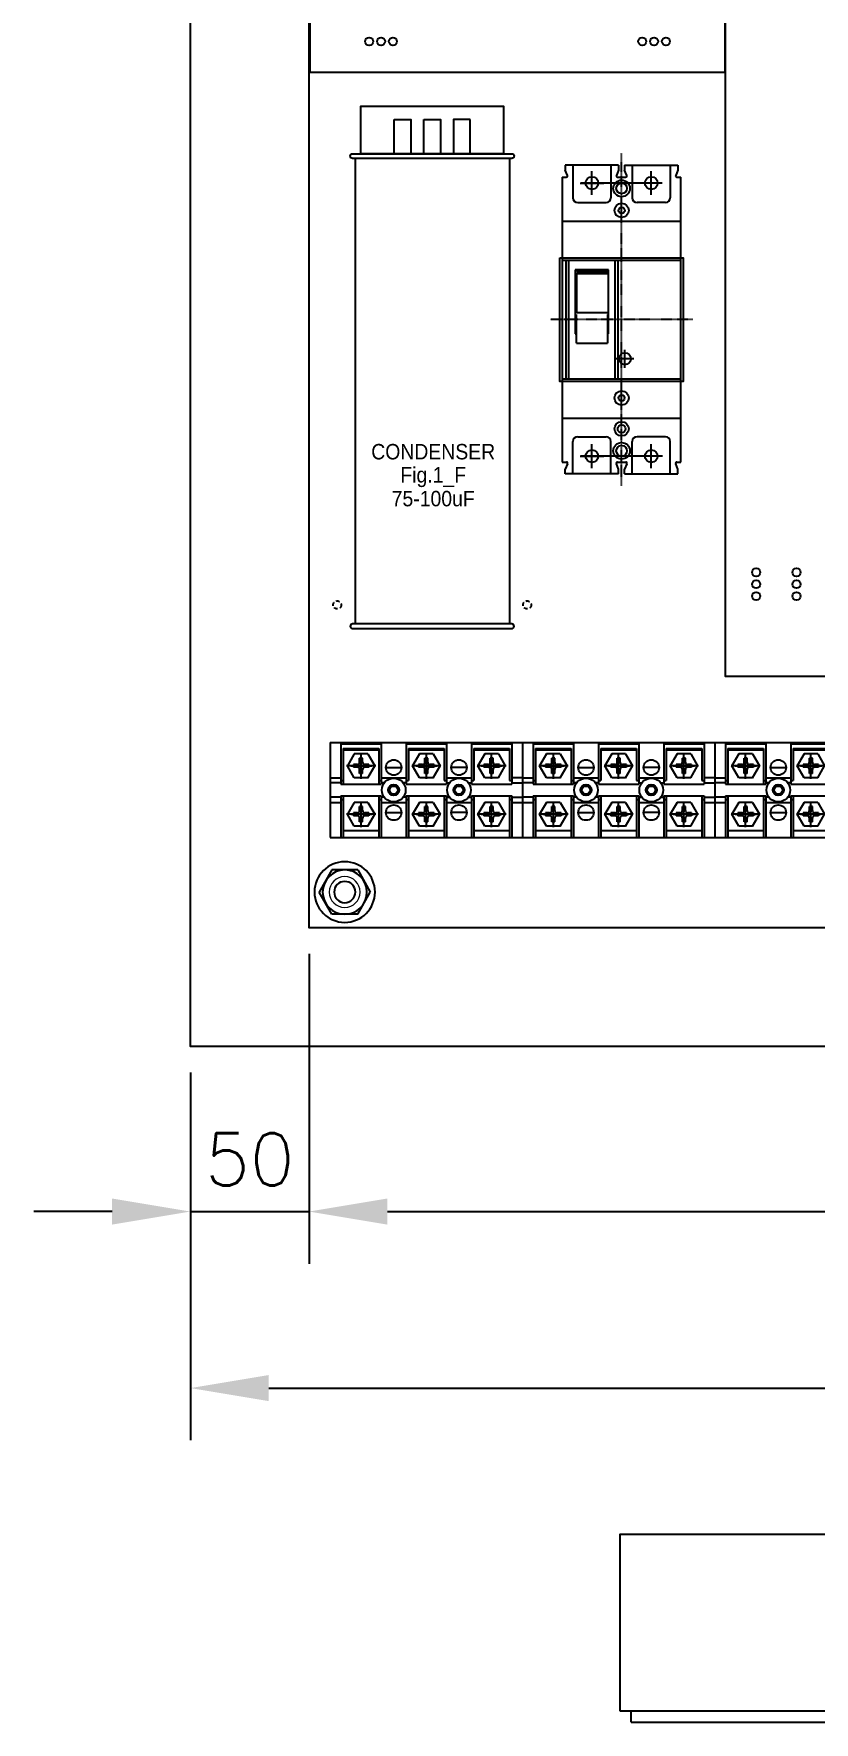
# Model space of a CAD drawing. Header units: millimetres. Extents: x 60229 to 91621, y 21923 to 36546.
# Drawn here: x 82170 to 82498, y 29072 to 29783 of the extents above; entities that cross this region are included whole.
import ezdxf
from ezdxf.enums import TextEntityAlignment as Align

# ---------------------------------------------------------------- set-up
doc = ezdxf.new("R2010")
doc.units = ezdxf.units.MM
for name, pattern in [('CENTER', [2, 1.25, -0.25, 0.25, -0.25]), ('CENTER2', [1.125, 0.75, -0.125, 0.125, -0.125]), ('HIDDEN', [2.5, 1.5, -1])]:
    doc.linetypes.add(name, pattern=pattern)
for name, color, linetype in [('BLOCK', 3, 'Continuous'), ('CEN', 1, 'CENTER2'), ('CENTER', 1, 'CENTER2'), ('D', 3, 'Continuous'), ('H', 2, 'HIDDEN'), ('OUTLINE', 7, 'Continuous'), ('속판', 3, 'Continuous')]:
    doc.layers.add(name, color=color, linetype=linetype)
doc.styles.add('ROMANS', font='romans.shx', dxfattribs={"bigfont": 'fhg.shx'})
doc.styles.get("Standard").update_dxf_attribs({"font": 'arial.ttf'})
doc.dimstyles.new('STANDARD$0', dxfattribs={"dimscale": 12, "dimtxt": 2, "dimasz": 3, "dimexe": 2, "dimexo": 1, "dimgap": 1, "dimtad": 1, "dimdec": 0, "dimzin": 0, "dimdsep": 46, "dimtxsty": 'ROMANS', "dimcen": 0, "dimclrd": 3, "dimclre": 3, "dimclrt": 7, "dimadec": 0, "dimazin": 0, "dimtfac": 0.5, "dimtdec": 0, "dimtix": 1, "dimtmove": 1, "dimatfit": 3, "dimfxl": 1, "dimtolj": 1, "dimtzin": 0, "dimarcsym": 0})

# ---------------------------------------------------------------- blocks, each defined once
blk = doc.blocks.new('*D200')
at = {"color": 3, "lineweight": -2, "transparency": 16777216}
for p, q in [((82285.5, 29395.64), (82285.5, 29265.11)), ((82235.5, 29345.64), (82235.5, 29265.11)), ((82202.5, 29287.11), (82169.5, 29287.11)), ((82235.5, 29287.11), (82285.5, 29287.11)), ((82318.5, 29287.11), (82351.5, 29287.11))]:
    blk.add_line(p, q, dxfattribs=at)
at = {"color": 3, "transparency": 16777216}
for points in [[(82202.5, 29292.61), (82202.5, 29281.61), (82235.5, 29287.11)], [(82318.5, 29292.61), (82318.5, 29281.61), (82285.5, 29287.11)]]:
    blk.add_solid(points, dxfattribs=at)
at = {"lineweight": -2, "transparency": 16777216, "insert": (82260.5, 29309.11), "char_height": 22, "attachment_point": 5, "style": 'ROMANS'}
blk.add_mtext('\\A1;50', dxfattribs=at)
blk = doc.blocks.new('*D201')
at = {"color": 3, "lineweight": -2, "transparency": 16777216}
for p, q in [((82285.5, 29395.64), (82285.5, 29265.11)), ((82885.5, 29395.64), (82885.5, 29265.11)), ((82318.5, 29287.11), (82852.5, 29287.11))]:
    blk.add_line(p, q, dxfattribs=at)
at = {"color": 3, "transparency": 16777216}
for points in [[(82318.5, 29292.61), (82318.5, 29281.61), (82285.5, 29287.11)], [(82852.5, 29292.61), (82852.5, 29281.61), (82885.5, 29287.11)]]:
    blk.add_solid(points, dxfattribs=at)
at = {"lineweight": -2, "transparency": 16777216, "insert": (82585.5, 29309.11), "char_height": 22, "attachment_point": 5, "style": 'ROMANS'}
blk.add_mtext('\\A1;600', dxfattribs=at)
blk = doc.blocks.new('*D203')
at = {"color": 3, "lineweight": -2, "transparency": 16777216}
for p, q in [((82235.5, 29345.64), (82235.5, 29190.78)), ((82935.5, 29345.64), (82935.5, 29190.78)), ((82268.5, 29212.78), (82902.5, 29212.78))]:
    blk.add_line(p, q, dxfattribs=at)
at = {"color": 3, "transparency": 16777216}
for points in [[(82268.5, 29218.28), (82268.5, 29207.28), (82235.5, 29212.78)], [(82902.5, 29218.28), (82902.5, 29207.28), (82935.5, 29212.78)]]:
    blk.add_solid(points, dxfattribs=at)
at = {"lineweight": -2, "transparency": 16777216, "insert": (82585.5, 29234.78), "char_height": 22, "attachment_point": 5, "style": 'ROMANS'}
blk.add_mtext('\\A1;700', dxfattribs=at)
blk = doc.blocks.new('A$C24630F88')
at = {"color": 163}
for p, q in [((7.25, 22.08), (2, 12.75)), ((18.25, 22.08), (7.25, 22.08)), ((18.25, 22.08), (23.5, 12.75)), ((7.25, 3.42), (2, 12.75)), ((18.25, 3.42), (23.5, 12.75)), ((18.25, 3.42), (7.25, 3.42))]:
    blk.add_line(p, q, dxfattribs=at)
at = {"color": 252}
blk.add_circle((12.75, 12.75), 12.75, dxfattribs=at)
at = {"color": 163}
blk.add_circle((12.75, 12.75), 9.33, dxfattribs=at)
at = {"color": 153}
blk.add_circle((12.75, 12.75), 4.47, dxfattribs=at)
at = {"layer": '속판', "color": 54, "lineweight": 0}
blk.add_circle((12.75, 12.75), 6.5, dxfattribs=at)
blk = doc.blocks.new('3P 60A')
at = {"color": 2}
for p, q in [((-26.74, 20.01), (-26.74, -19.99)), ((-26.74, 20.01), (54.26, 20.01)), ((-22.24, 20.01), (-22.24, 2.51)), ((-22.24, 19.51), (-5.24, 19.51)), ((-21.24, 17.51), (-6.24, 17.51)), ((-21.24, 17.51), (-21.24, 2.51)), ((-21.24, 17.01), (-6.24, 17.01)), ((-16.63, 15.21), (-19.52, 10.21)), ((-10.86, 15.21), (-16.63, 15.21)), ((-10.86, 15.21), (-7.97, 10.21)), ((-6.24, 17.51), (-6.24, 2.51)), ((-5.24, 20.01), (-5.24, 2.51)), ((5.26, 20.01), (5.26, 2.51)), ((5.26, 19.51), (22.26, 19.51)), ((6.26, 17.51), (21.26, 17.51)), ((6.26, 17.51), (6.26, 4.01)), ((6.26, 17.01), (21.26, 17.01)), ((10.87, 15.21), (7.98, 10.21)), ((16.64, 15.21), (10.87, 15.21)), ((16.64, 15.21), (19.53, 10.21)), ((21.26, 17.51), (21.26, 4.01)), ((22.26, 20.01), (22.26, 2.51)), ((32.76, 20.01), (32.76, 2.51)), ((32.76, 19.51), (49.76, 19.51)), ((33.76, 17.51), (48.76, 17.51)), ((33.76, 17.51), (33.76, 4.01)), ((33.76, 17.01), (48.76, 17.01)), ((38.37, 15.21), (35.48, 10.21)), ((44.14, 15.21), (38.37, 15.21)), ((44.14, 15.21), (47.03, 10.21)), ((48.76, 17.51), (48.76, 4.01)), ((49.76, 20.01), (49.76, 2.51)), ((54.26, 20.01), (54.26, -19.99)), ((-16.63, 5.21), (-19.52, 10.21)), ((-15.34, 10.81), (-16.99, 10.81)), ((-16.99, 10.81), (-16.99, 9.61)), ((-15.34, 9.61), (-16.99, 9.61)), ((-14.34, 11.81), (-14.34, 13.46)), ((-13.14, 13.46), (-14.34, 13.46)), ((-14.34, 6.96), (-14.34, 8.61)), ((-13.14, 11.81), (-13.14, 13.46)), ((-13.14, 6.96), (-13.14, 8.61)), ((-10.49, 10.81), (-12.14, 10.81)), ((-10.49, 9.61), (-12.14, 9.61)), ((-10.86, 5.21), (-7.97, 10.21)), ((-10.49, 10.81), (-10.49, 9.61)), ((10.87, 5.21), (7.98, 10.21)), ((12.16, 10.81), (10.51, 10.81)), ((10.51, 10.81), (10.51, 9.61)), ((12.16, 9.61), (10.51, 9.61)), ((13.16, 11.81), (13.16, 13.46)), ((14.36, 13.46), (13.16, 13.46)), ((13.16, 6.96), (13.16, 8.61)), ((14.36, 11.81), (14.36, 13.46)), ((14.36, 6.96), (14.36, 8.61)), ((17.01, 10.81), (15.36, 10.81)), ((17.01, 9.61), (15.36, 9.61)), ((16.64, 5.21), (19.53, 10.21)), ((17.01, 10.81), (17.01, 9.61)), ((38.37, 5.21), (35.48, 10.21)), ((39.66, 10.81), (38.01, 10.81)), ((38.01, 10.81), (38.01, 9.61)), ((39.66, 9.61), (38.01, 9.61)), ((40.66, 11.81), (40.66, 13.46)), ((41.86, 13.46), (40.66, 13.46)), ((40.66, 6.96), (40.66, 8.61)), ((41.86, 11.81), (41.86, 13.46)), ((41.86, 6.96), (41.86, 8.61)), ((44.51, 10.81), (42.86, 10.81)), ((44.51, 9.61), (42.86, 9.61)), ((44.14, 5.21), (47.03, 10.21)), ((44.51, 10.81), (44.51, 9.61)), ((-26.74, 5.21), (-22.24, 5.21)), ((-22.24, 3.01), (-26.74, 3.01)), ((-22.24, 4.01), (-21.24, 4.01)), ((-22.24, 2.51), (-5.24, 2.51)), ((-10.86, 5.21), (-16.63, 5.21)), ((-13.14, 6.96), (-14.34, 6.96)), ((-6.24, 4.01), (-5.24, 4.01)), ((-5.24, 5.21), (5.26, 5.21)), ((-3.99, 3.01), (-5.24, 3.01)), ((5.26, 3.01), (4.01, 3.01)), ((5.26, 4.01), (6.26, 4.01)), ((5.26, 2.51), (22.26, 2.51)), ((16.64, 5.21), (10.87, 5.21)), ((14.36, 6.96), (13.16, 6.96)), ((21.26, 4.01), (22.26, 4.01)), ((22.26, 5.21), (32.76, 5.21)), ((22.26, 3.01), (23.51, 3.01)), ((31.51, 3.01), (32.76, 3.01)), ((32.76, 4.01), (33.76, 4.01)), ((32.76, 2.51), (49.76, 2.51)), ((44.14, 5.21), (38.37, 5.21)), ((41.86, 6.96), (40.66, 6.96)), ((48.76, 4.01), (49.76, 4.01)), ((54.26, 5.21), (49.76, 5.21)), ((49.76, 3.01), (54.26, 3.01)), ((-22.24, -2.99), (-26.74, -2.99)), ((-26.74, -5.19), (-22.24, -5.19)), ((-22.24, -2.49), (-22.24, -19.99)), ((-22.24, -2.49), (-5.24, -2.49)), ((-22.24, -3.99), (-21.24, -3.99)), ((-21.24, -2.49), (-21.24, -19.99)), ((-16.63, -5.19), (-19.52, -10.19)), ((-10.86, -5.19), (-16.63, -5.19)), ((-14.34, -8.59), (-14.34, -6.94)), ((-13.14, -6.94), (-14.34, -6.94)), ((-13.14, -8.59), (-13.14, -6.94)), ((-10.86, -5.19), (-7.97, -10.19)), ((-6.24, -2.49), (-6.24, -19.99)), ((-6.24, -3.99), (-5.24, -3.99)), ((-5.24, -2.49), (-5.24, -19.99)), ((-3.99, -2.99), (-5.24, -2.99)), ((-5.24, -5.19), (5.26, -5.19)), ((5.26, -2.99), (4.01, -2.99)), ((5.26, -2.49), (5.26, -19.99)), ((5.26, -2.49), (22.26, -2.49)), ((5.26, -3.99), (6.26, -3.99)), ((6.26, -2.49), (6.26, -19.99)), ((10.87, -5.19), (7.98, -10.19)), ((16.64, -5.19), (10.87, -5.19)), ((13.16, -8.59), (13.16, -6.94)), ((14.36, -6.94), (13.16, -6.94)), ((14.36, -8.59), (14.36, -6.94)), ((16.64, -5.19), (19.53, -10.19)), ((21.26, -2.49), (21.26, -19.99)), ((21.26, -3.99), (22.26, -3.99)), ((22.26, -2.49), (22.26, -19.99)), ((22.26, -2.99), (23.51, -2.99)), ((22.26, -5.19), (32.76, -5.19)), ((31.51, -2.99), (32.76, -2.99)), ((32.76, -2.49), (49.76, -2.49)), ((32.76, -2.49), (32.76, -19.99)), ((32.76, -3.99), (33.76, -3.99)), ((32.76, -3.99), (33.76, -3.99)), ((33.76, -2.49), (33.76, -19.99)), ((38.37, -5.19), (35.48, -10.19)), ((44.14, -5.19), (38.37, -5.19)), ((40.66, -8.59), (40.66, -6.94)), ((41.86, -6.94), (40.66, -6.94)), ((41.86, -8.59), (41.86, -6.94)), ((44.14, -5.19), (47.03, -10.19)), ((48.76, -2.49), (48.76, -19.99)), ((48.76, -3.99), (49.76, -3.99)), ((48.76, -3.99), (49.76, -3.99)), ((49.76, -2.49), (49.76, -19.99)), ((49.76, -2.99), (54.26, -2.99)), ((49.76, -5.19), (54.26, -5.19)), ((-16.63, -15.19), (-19.52, -10.19)), ((-15.34, -9.59), (-16.99, -9.59)), ((-16.99, -9.59), (-16.99, -10.79)), ((-15.34, -10.79), (-16.99, -10.79)), ((-14.34, -13.44), (-14.34, -11.79)), ((-13.14, -13.44), (-14.34, -13.44)), ((-13.14, -13.44), (-13.14, -11.79)), ((-10.49, -9.59), (-12.14, -9.59)), ((-10.49, -10.79), (-12.14, -10.79)), ((-10.86, -15.19), (-7.97, -10.19)), ((-10.49, -9.59), (-10.49, -10.79)), ((10.87, -15.19), (7.98, -10.19)), ((12.16, -9.59), (10.51, -9.59)), ((10.51, -9.59), (10.51, -10.79)), ((12.16, -10.79), (10.51, -10.79)), ((13.16, -13.44), (13.16, -11.79)), ((14.36, -13.44), (13.16, -13.44)), ((14.36, -13.44), (14.36, -11.79)), ((17.01, -9.59), (15.36, -9.59)), ((17.01, -10.79), (15.36, -10.79)), ((16.64, -15.19), (19.53, -10.19)), ((17.01, -9.59), (17.01, -10.79)), ((38.37, -15.19), (35.48, -10.19)), ((39.66, -9.59), (38.01, -9.59)), ((38.01, -9.59), (38.01, -10.79)), ((39.66, -10.79), (38.01, -10.79)), ((40.66, -13.44), (40.66, -11.79)), ((41.86, -13.44), (40.66, -13.44)), ((41.86, -13.44), (41.86, -11.79)), ((44.51, -9.59), (42.86, -9.59)), ((44.51, -10.79), (42.86, -10.79)), ((44.14, -15.19), (47.03, -10.19)), ((44.51, -9.59), (44.51, -10.79)), ((-26.74, -19.99), (54.26, -19.99)), ((-21.24, -16.99), (-6.24, -16.99)), ((-10.86, -15.19), (-16.63, -15.19)), ((6.26, -16.99), (21.26, -16.99)), ((16.64, -15.19), (10.87, -15.19)), ((33.76, -16.99), (48.76, -16.99)), ((44.14, -15.19), (38.37, -15.19))]:
    blk.add_line(p, q, dxfattribs=at)
for centre, radius in [((0.01, 9.51), 3.25), ((27.51, 9.51), 3.25), ((0.01, 0.01), 5), ((0.01, 0.01), 2.35), ((27.51, 0.01), 5), ((27.51, 0.01), 2.35), ((0.01, -9.49), 3.25), ((27.51, -9.49), 3.25)]:
    blk.add_circle(centre, radius, dxfattribs=at)
for centre, start, end in [((-15.34, 11.81), 270, 0), ((-15.34, 8.61), 0, 90), ((-12.14, 11.81), 180, 270), ((-12.14, 8.61), 90, 180), ((12.16, 11.81), 270, 0), ((12.16, 8.61), 0, 90), ((15.36, 11.81), 180, 270), ((15.36, 8.61), 90, 180), ((39.66, 11.81), 270, 0), ((39.66, 8.61), 0, 90), ((42.86, 11.81), 180, 270), ((42.86, 8.61), 90, 180), ((-15.34, -8.59), 270, 0), ((-15.34, -11.79), 0, 90), ((-12.14, -8.59), 180, 270), ((-12.14, -11.79), 90, 180), ((12.16, -8.59), 270, 0), ((12.16, -11.79), 0, 90), ((15.36, -8.59), 180, 270), ((15.36, -11.79), 90, 180), ((39.66, -8.59), 270, 0), ((39.66, -11.79), 0, 90), ((42.86, -8.59), 180, 270), ((42.86, -11.79), 90, 180)]:
    blk.add_arc(centre, 1, start, end, dxfattribs=at)
at = {"layer": 'CEN'}
for p, q in [((-13.74, 4.75), (-13.74, 15.71)), ((13.76, 4.75), (13.76, 15.71)), ((41.26, 4.75), (41.26, 15.71)), ((-7.57, 10.21), (-19.84, 10.21)), ((-18.11, 10.21), (-9.21, 10.21)), ((-3.42, 9.51), (3.45, 9.51)), ((19.93, 10.21), (7.66, 10.21)), ((9.42, 10.21), (18.32, 10.21)), ((30.94, 9.51), (24.07, 9.51)), ((47.43, 10.21), (35.16, 10.21)), ((36.79, 10.21), (45.69, 10.21)), ((-13.74, -15.65), (-13.74, -4.69)), ((13.76, -15.65), (13.76, -4.69)), ((41.26, -15.65), (41.26, -4.69)), ((-7.57, -10.19), (-19.84, -10.19)), ((-18.11, -10.19), (-9.21, -10.19)), ((-3.42, -9.49), (3.45, -9.49)), ((19.93, -10.19), (7.66, -10.19)), ((9.42, -10.19), (18.16, -10.19)), ((30.94, -9.49), (24.07, -9.49)), ((47.43, -10.19), (35.16, -10.19)), ((36.79, -10.19), (45.85, -10.19))]:
    blk.add_line(p, q, dxfattribs=at)
at = {"layer": 'D', "color": 1}
for centre in [(0.01, 0.01), (27.51, 0.01)]:
    blk.add_circle(centre, 1.7, dxfattribs=at)
blk = doc.blocks.new('Cond_ES_Fig1_75-100uF-F')
at = {"layer": 'BLOCK', "color": 2}
for p, q in [((-32.5, 198), (-32.5, 2)), ((32.5, 198), (32.5, 2))]:
    blk.add_line(p, q, dxfattribs=at)
for points in [[(30, 200), (-30, 200), (-30, 220), (30, 220)], [(-16.02, 214.41), (-8.98, 214.41), (-8.98, 200), (-16.02, 200)], [(-3.52, 214.41), (3.52, 214.41), (3.52, 200), (-3.52, 200)], [(16.02, 214.41), (8.98, 214.41), (8.98, 200), (16.02, 200)]]:
    blk.add_lwpolyline(points, close=True, dxfattribs=at)
for points in [[(-33.5, 200), (33.5, 200, -0.414214), (34.5, 199), (34.5, 199, -0.414214), (33.5, 198), (-33.5, 198, -0.414214), (-34.5, 199), (-34.5, 199, -0.414214)], [(-33.5, 0), (33.5, 0, 0.414214), (34.5, 1), (34.5, 1, 0.414214), (33.5, 2), (-33.5, 2, 0.414214), (-34.5, 1), (-34.5, 1, 0.414214)]]:
    blk.add_lwpolyline(points, format="xyb", close=True, dxfattribs=at)
at = {"layer": 'H'}
for centre in [(-40, 10), (40, 10)]:
    blk.add_circle(centre, 1.7, dxfattribs=at)
at = {"layer": 'BLOCK', "width": 0.9}
for s, p in [('CONDENSER', (0.43, 71.27)), ('Fig.1_F', (0.43, 61.52)), ('75-100uF', (0.43, 51.52))]:
    blk.add_text(s, height=6.5, dxfattribs=at).set_placement(p, align=Align.CENTER)
blk = doc.blocks.new('BLOCK2')
at = {"color": 1, "linetype": 'Continuous'}
blk.add_lwpolyline([(-26.07, 26), (25.89, 26), (25.89, -26), (-26.07, -26)], close=True, dxfattribs=at)
at = {"layer": 'CENTER', "linetype": 'CENTER', "ltscale": 0.1}
for p, q in [((0, -70), (0, 70)), ((30, 0), (-30, 0))]:
    blk.add_line(p, q, dxfattribs=at)
at = {"layer": 'OUTLINE'}
for p, q in [((-1.25, 65), (-23.75, 65)), ((-23.75, 65), (-23.75, 63)), ((-20.5, 65), (-20.5, 51.3)), ((-4.5, 65), (-4.5, 51.3)), ((-1.25, 65), (-1.25, 63)), ((1.25, 65), (23.75, 65)), ((1.25, 65), (1.25, 63)), ((4.5, 65), (4.5, 51.3)), ((20.5, 65), (20.5, 51.3)), ((23.75, 65), (23.75, 63)), ((-25, 60), (-25, -60)), ((-25, 60), (-23.25, 60)), ((-22.79, 60.69), (-23.75, 63)), ((-17.5, 57.5), (-7.5, 57.5)), ((17.04, 57.5), (-17.04, 57.5)), ((-12.5, 52.5), (-12.5, 62.5)), ((-1.25, 63), (-2.21, 60.69)), ((-1.75, 60), (1.75, 60)), ((2.21, 60.69), (1.25, 63)), ((12.5, 52.5), (12.5, 62.5)), ((23.75, 63), (22.79, 60.69)), ((23.25, 60), (25, 60)), ((25, -60), (25, 60)), ((0, 41), (0, 51)), ((-18.5, 49.3), (-6.5, 49.3)), ((18.5, 49.3), (6.5, 49.3)), ((-18.5, -49.3), (-6.5, -49.3)), ((18.5, -49.3), (6.5, -49.3)), ((-20.5, -65), (-20.5, -51.3)), ((-12.5, -62.5), (-12.5, -52.5)), ((-4.5, -65), (-4.5, -51.3)), ((4.5, -65), (4.5, -51.3)), ((12.5, -62.5), (12.5, -52.5)), ((20.5, -65), (20.5, -51.3)), ((-25, -60), (-23.25, -60)), ((-22.79, -60.69), (-23.75, -63)), ((-23.75, -65), (-23.75, -63)), ((-17.5, -57.5), (-7.5, -57.5)), ((17.2, -57.5), (-17.2, -57.5)), ((-1.25, -63), (-2.21, -60.69)), ((-1.75, -60), (1.75, -60)), ((-1.25, -65), (-1.25, -63)), ((2.21, -60.69), (1.25, -63)), ((1.25, -65), (1.25, -63)), ((23.75, -63), (22.79, -60.69)), ((23.25, -60), (25, -60)), ((23.75, -65), (23.75, -63)), ((-1.25, -65), (-23.75, -65)), ((1.25, -65), (23.75, -65))]:
    blk.add_line(p, q, dxfattribs=at)
at = {"layer": 'OUTLINE', "color": 6}
for p, q in [((-25, 41.5), (25, 41.5)), ((-25, 25), (25, 25)), ((-23.5, 25), (-23.5, -25)), ((-22.3, 25), (-22.3, -25)), ((-2.7, -25), (-2.7, 25)), ((-1.5, -25), (-1.5, 25)), ((-5.5, 21), (-19.5, 21)), ((-19.5, 21), (-19.5, -6)), ((-5.5, 20.58), (-19.5, 20.58)), ((-18.9, 2.91), (-18.9, 19.69)), ((-5.5, 19.69), (-18.9, 19.69)), ((-18.9, 19.45), (-5.5, 19.45)), ((-5.5, -6), (-5.5, 21)), ((-19, -9.94), (-19, 2.22)), ((-5.5, 2.91), (-18.9, 2.91)), ((-6, 2.22), (-6, -9.94)), ((-19, -5.57), (-19.5, -5.57)), ((-19.5, -6), (-19, -6)), ((-5.5, -5.57), (-6, -5.57)), ((-6, -6), (-5.5, -6)), ((-19, -9.94), (-6, -9.94)), ((1.4, -20.26), (1.4, -12.74)), ((5.16, -16.5), (-2.36, -16.5)), ((-25, -25), (25, -25)), ((0, -38), (0, -28)), ((-25, -41.5), (25, -41.5))]:
    blk.add_line(p, q, dxfattribs=at)
at = {"layer": 'OUTLINE'}
for centre, radius in [((-12.5, 57.5), 2.65), ((0, 55.25), 3.5), ((0, 55.25), 2.25), ((12.5, 57.5), 2.65), ((0, 46), 3), ((0, 46), 1.3), ((0, -46), 3), ((0, -46), 1.65), ((-12.5, -57.5), 2.65), ((0, -55.25), 3.5), ((0, -55.25), 2.25), ((12.5, -57.5), 2.65)]:
    blk.add_circle(centre, radius, dxfattribs=at)
at = {"layer": 'OUTLINE', "color": 6}
for centre, radius in [((1.4, -16.5), 2.5), ((0, -33), 3), ((0, -33), 1.25)]:
    blk.add_circle(centre, radius, dxfattribs=at)
at = {"layer": 'OUTLINE'}
for centre, radius, start, end in [((-23.25, 60.5), 0.5, 270, 22.61986), ((-1.75, 60.5), 0.5, 157.38014, 270), ((1.75, 60.5), 0.5, 270, 22.61986), ((23.25, 60.5), 0.5, 157.38014, 270), ((-18.5, 51.3), 2, 180, 270), ((-6.5, 51.3), 2, 270, 0), ((6.5, 51.3), 2, 180, 270), ((18.5, 51.3), 2, 270, 0), ((-18.5, -51.3), 2, 90, 180), ((-6.5, -51.3), 2, 0, 90), ((6.5, -51.3), 2, 90, 180), ((18.5, -51.3), 2, 0, 90), ((-23.25, -60.5), 0.5, 337.38014, 90), ((-1.75, -60.5), 0.5, 90, 202.61986), ((1.75, -60.5), 0.5, 337.38014, 90), ((23.25, -60.5), 0.5, 90, 202.61986)]:
    blk.add_arc(centre, radius, start, end, dxfattribs=at)

msp = doc.modelspace()

# ---------------------------------------------------------------- linework, layer by layer
at = {"color": 2, "lineweight": -2}
msp.add_line((82421.12, 29072.08), (82421.12, 29076.88), dxfattribs=at)
at = {"color": 253, "linetype": 'Continuous', "lineweight": -2}
msp.add_lwpolyline([(82235.5, 30356.64), (82935.5, 30356.64), (82935.5, 29356.64), (82235.5, 29356.64)], close=True, dxfattribs=at)
at = {"color": 253, "lineweight": -2}
for points in [[(82520.79, 29512.56), (82520.79, 30306.64), (82460.79, 30306.64), (82460.79, 29512.56)], [(82285.79, 29766.83), (82460.79, 29766.83), (82460.79, 29826.83), (82285.79, 29826.83)]]:
    msp.add_lwpolyline(points, close=True, dxfattribs=at)
at = {"color": 0, "lineweight": -2}
msp.add_lwpolyline([(82416.32, 29076.88), (82800.32, 29076.88), (82800.32, 29151.11), (82416.32, 29151.11), (82416.32, 29076.88)], close=True, dxfattribs=at)
msp.add_lwpolyline([(82421.12, 29072.08), (82805.12, 29072.08), (82805.12, 29146.31)], dxfattribs=at)
at = {"layer": '속판', "color": 54, "lineweight": -2}
msp.add_lwpolyline([(82285.5, 30306.64), (82885.5, 30306.64), (82885.5, 29406.64), (82285.5, 29406.64)], close=True, dxfattribs=at)
at = {"layer": '속판', "color": 3, "lineweight": -2}
for centre in [(82310.79, 29779.83), (82315.79, 29779.83), (82320.79, 29779.83), (82425.79, 29779.83), (82430.79, 29779.83), (82435.79, 29779.83), (82473.79, 29556.28), (82490.79, 29556.28), (82473.79, 29551.28), (82490.79, 29551.28), (82473.79, 29546.28), (82490.79, 29546.28)]:
    msp.add_circle(centre, 1.7, dxfattribs=at)

# ---------------------------------------------------------------- block references
at = {"linetype": 'Continuous'}
for name, p in [('Cond_ES_Fig1_75-100uF-F', (82337.33, 29532.56)), ('BLOCK2', (82417.11, 29662.69)), ('3P 60A', (82321.11, 29464.59)), ('3P 60A', (82402.11, 29464.59)), ('3P 60A', (82483.11, 29464.59))]:
    msp.add_blockref(name, p, dxfattribs=at)
at = {"color": 250, "lineweight": -2, "xscale": -1, "rotation": 180}
msp.add_blockref('A$C24630F88', (82287.75, 29434.39), dxfattribs=at)

# ---------------------------------------------------------------- dimensions: what is measured, and where the dimension line sits
at = {"lineweight": -2}
for base, p1, p2, picture, middle in [((82285.5, 29287.11), (82235.5, 29356.64), (82285.5, 29406.64), '*D200', (82260.5, 29309.11)), ((82885.5, 29287.11), (82285.5, 29406.64), (82885.5, 29406.64), '*D201', (82585.5, 29309.11)), ((82935.5, 29212.78), (82235.5, 29356.64), (82935.5, 29356.64), '*D203', (82585.5, 29234.78))]:
    dim = msp.add_linear_dim(base=base, p1=p1, p2=p2, dimstyle='STANDARD$0', override={"dimscale": 11, "dimclrt": 256, "dimfxl": 1.25}, dxfattribs=at)
    dim.commit()
    dim.dimension.update_dxf_attribs({"geometry": picture, "text_midpoint": middle})

doc.saveas('drawing.dxf')
